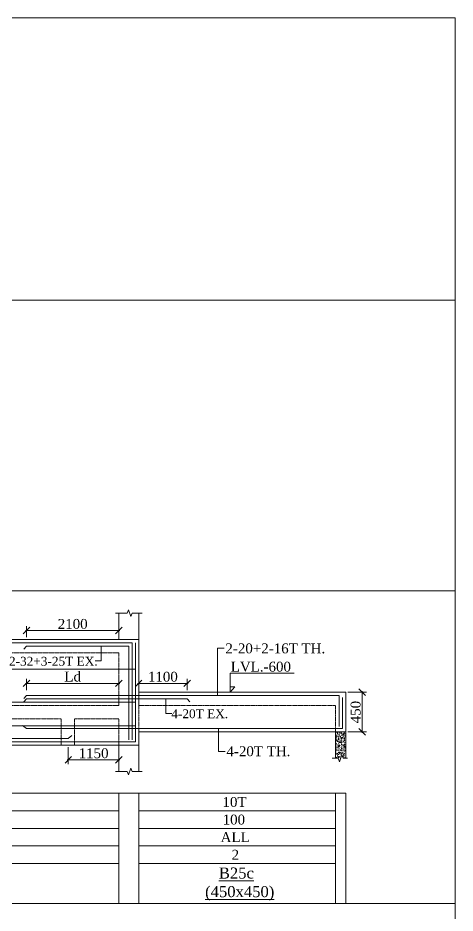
# Model space of a CAD drawing. Header units: millimetres. Extents: x 9781889 to 10654170, y -7832723 to -7608561.
# Drawn here: x 10013508 to 10023447, y -7780567 to -7760218 of the extents above; entities that cross this region are included whole.
import ezdxf
from ezdxf.enums import TextEntityAlignment as Align

# ---------------------------------------------------------------- set-up
doc = ezdxf.new("R2010")
doc.units = ezdxf.units.MM
doc.header["$LTSCALE"] = 10
doc.header["$PDMODE"] = 3
doc.linetypes.add('HIDDEN', pattern=[0.375, 0.25, -0.125])
for name, color, linetype, lineweight in [('LVL', 3, 'Continuous', 0), ('S-CUT OUT LINE', 9, 'Continuous', 0), ('S-DIM L.S.', 7, 'Continuous', 0), ('S-HATCH', 8, 'Continuous', 0), ('S-L.S.SECTION', 5, 'Continuous', 0), ('S-L.S.SLAB LINE', 252, 'HIDDEN', 0), ('S-L.S.STEEL', 1, 'Continuous', 9), ('S-L.S.STEEL 1', 6, 'Continuous', 0), ('S-SECTION MARK', 7, 'Continuous', 0), ('S-SHEET', 251, 'Continuous', 0), ('S-TEXT', 7, 'Continuous', 0), ('S-TEXT L.S. BEAM NO.', 30, 'Continuous', 0), ('S-TEXT. L.S.', 7, 'Continuous', 0)]:
    doc.layers.add(name, color=color, linetype=linetype, lineweight=lineweight)
doc.styles.add('135', font='arial.ttf', dxfattribs={"width": 0.8, "height": 135})
doc.styles.get("Standard").update_dxf_attribs({"font": 'arial.ttf'})
doc.styles.add('TEXT', font='times.ttf')
doc.dimstyles.new('75', dxfattribs={"dimtxt": 135, "dimasz": 90, "dimexe": 0.1, "dimexo": 0.03, "dimgap": 0.09, "dimtad": 1, "dimdec": 0, "dimzin": 0, "dimdsep": 46, "dimtxsty": '135', "dimblk": 'ARCHTICK', "dimcen": 0.09, "dimclrd": 256, "dimclre": 256, "dimclrt": 256, "dimadec": 0, "dimazin": 0, "dimtfac": 1, "dimtdec": 0, "dimtofl": 0, "dimtmove": 1, "dimatfit": 3, "dimldrblk": 'DOTSMALL', "dimfxl": 1, "dimtolj": 1, "dimtzin": 0, "dimlwd": -1, "dimlwe": -1, "dimarcsym": 0})
doc.dimstyles.new('SETU_1', dxfattribs={"dimtxt": 200, "dimasz": 150, "dimexe": 100, "dimexo": 50, "dimgap": 35, "dimtad": 1, "dimdec": 0, "dimzin": 0, "dimdsep": 46, "dimtxsty": 'Standard', "dimblk": 'OBLIQUE', "dimcen": 150, "dimdle": 25, "dimclrd": 256, "dimclre": 7, "dimclrt": 256, "dimadec": 0, "dimazin": 0, "dimtfac": 1, "dimtdec": 0, "dimtofl": 0, "dimtmove": 1, "dimatfit": 3, "dimfxl": 1, "dimtolj": 1, "dimtzin": 0, "dimlwd": -1, "dimlwe": 5, "dimarcsym": 1})

# ---------------------------------------------------------------- blocks, each defined once
blk = doc.blocks.new('_ArchTick')
at = {"color": 0, "linetype": 'ByBlock', "const_width": 0.15}
blk.add_lwpolyline([(-0.5, -0.5), (0.5, 0.5)], dxfattribs=at)
blk = doc.blocks.new('_Oblique')
at = {"color": 0, "linetype": 'ByBlock', "lineweight": -2}
blk.add_line((-0.5, -0.5), (0.5, 0.5), dxfattribs=at)
blk = doc.blocks.new('*D175')
at = {"layer": 'Defpoints', "color": 0, "transparency": 16777216}
for p in [(10020960, -7775548), (10020960, -7776448), (10021335, -7776448)]:
    blk.add_point(p, dxfattribs=at)
at = {"layer": 'S-DIM L.S.', "color": 7, "lineweight": 5, "transparency": 16777216}
for p, q in [((10021010, -7775548), (10021435, -7775548)), ((10021010, -7776448), (10021435, -7776448))]:
    blk.add_line(p, q, dxfattribs=at)
at = {"layer": 'S-DIM L.S.', "transparency": 16777216}
blk.add_line((10021335, -7775523), (10021335, -7776473), dxfattribs=at)
at = {"layer": 'S-DIM L.S.', "transparency": 16777216, "xscale": 150, "yscale": 150, "zscale": 150}
for p, rotation in [((10021335, -7775548), 90), ((10021335, -7776448), 270)]:
    blk.add_blockref('_Oblique', p, dxfattribs=dict(at, rotation=rotation))
at = {"layer": 'S-DIM L.S.', "transparency": 16777216, "insert": (10021186, -7775998), "char_height": 225, "attachment_point": 5, "rotation": 90, "style": 'TEXT'}
blk.add_mtext('\\A1;450', dxfattribs=at)
blk = doc.blocks.new('*D177')
at = {"layer": 'Defpoints', "color": 0, "transparency": 16777216}
for p in [(10015804, -7774145), (10013704, -7774348, 0), (10015804, -7774348, 0)]:
    blk.add_point(p, dxfattribs=at)
at = {"layer": 'S-DIM L.S.', "transparency": 16777216}
blk.add_line((10013679, -7774145), (10015829, -7774145), dxfattribs=at)
at = {"layer": 'S-DIM L.S.', "color": 7, "lineweight": 5, "transparency": 16777216}
for p, q in [((10013704, -7774298), (10013704, -7774045)), ((10015804, -7774298), (10015804, -7774045))]:
    blk.add_line(p, q, dxfattribs=at)
at = {"layer": 'S-DIM L.S.', "transparency": 16777216, "xscale": 150, "yscale": 150, "zscale": 150, "rotation": 180}
blk.add_blockref('_Oblique', (10013704, -7774145), dxfattribs=at)
at = {"layer": 'S-DIM L.S.', "transparency": 16777216, "xscale": 150, "yscale": 150, "zscale": 150}
blk.add_blockref('_Oblique', (10015804, -7774145), dxfattribs=at)
at = {"layer": 'S-DIM L.S.', "transparency": 16777216, "insert": (10014754, -7773995), "char_height": 225, "attachment_point": 5, "style": 'TEXT'}
blk.add_mtext('\\A1;2100', dxfattribs=at)
blk = doc.blocks.new('*D178')
at = {"layer": 'Defpoints', "color": 0, "transparency": 16777216}
for p in [(10016254, -7775345), (10016254, -7775548, 0), (10017354, -7775548, 0)]:
    blk.add_point(p, dxfattribs=at)
at = {"layer": 'S-DIM L.S.', "transparency": 16777216}
blk.add_line((10017379, -7775345), (10016229, -7775345), dxfattribs=at)
at = {"layer": 'S-DIM L.S.', "color": 7, "lineweight": 5, "transparency": 16777216}
for p, q in [((10016254, -7775498), (10016254, -7775245)), ((10017354, -7775498), (10017354, -7775245))]:
    blk.add_line(p, q, dxfattribs=at)
at = {"layer": 'S-DIM L.S.', "transparency": 16777216, "xscale": 150, "yscale": 150, "zscale": 150, "rotation": 180}
blk.add_blockref('_Oblique', (10016254, -7775345), dxfattribs=at)
at = {"layer": 'S-DIM L.S.', "transparency": 16777216, "xscale": 150, "yscale": 150, "zscale": 150}
blk.add_blockref('_Oblique', (10017354, -7775345), dxfattribs=at)
at = {"layer": 'S-DIM L.S.', "transparency": 16777216, "insert": (10016804, -7775195), "char_height": 225, "attachment_point": 5, "style": 'TEXT'}
blk.add_mtext('\\A1;1100', dxfattribs=at)
blk = doc.blocks.new('*D170')
at = {"layer": 'Defpoints', "color": 0, "transparency": 16777216}
for p in [(10014654, -7776748, 0), (10015804, -7776748, 0), (10015804, -7777085)]:
    blk.add_point(p, dxfattribs=at)
at = {"layer": 'S-DIM L.S.', "color": 7, "lineweight": 5, "transparency": 16777216}
for p, q in [((10014654, -7776798), (10014654, -7777185)), ((10015804, -7776798), (10015804, -7777185))]:
    blk.add_line(p, q, dxfattribs=at)
at = {"layer": 'S-DIM L.S.', "transparency": 16777216}
blk.add_line((10014629, -7777085), (10015829, -7777085), dxfattribs=at)
at = {"layer": 'S-DIM L.S.', "transparency": 16777216, "xscale": 150, "yscale": 150, "zscale": 150, "rotation": 180}
blk.add_blockref('_Oblique', (10014654, -7777085), dxfattribs=at)
at = {"layer": 'S-DIM L.S.', "transparency": 16777216, "xscale": 150, "yscale": 150, "zscale": 150}
blk.add_blockref('_Oblique', (10015804, -7777085), dxfattribs=at)
at = {"layer": 'S-DIM L.S.', "transparency": 16777216, "insert": (10015229, -7776935), "char_height": 225, "attachment_point": 5, "style": 'TEXT'}
blk.add_mtext('\\A1;1150', dxfattribs=at)
blk = doc.blocks.new('*D1304')
at = {"layer": 'Defpoints', "color": 0, "transparency": 16777216}
for p in [(10015804, -7775345), (10013704, -7775548, 0), (10015804, -7775548, 0)]:
    blk.add_point(p, dxfattribs=at)
at = {"layer": 'S-DIM L.S.', "transparency": 16777216}
blk.add_line((10013679, -7775345), (10015829, -7775345), dxfattribs=at)
at = {"layer": 'S-DIM L.S.', "color": 7, "lineweight": 5, "transparency": 16777216}
for p, q in [((10013704, -7775498), (10013704, -7775245)), ((10015804, -7775498), (10015804, -7775245))]:
    blk.add_line(p, q, dxfattribs=at)
at = {"layer": 'S-DIM L.S.', "transparency": 16777216, "xscale": 150, "yscale": 150, "zscale": 150, "rotation": 180}
blk.add_blockref('_Oblique', (10013704, -7775345), dxfattribs=at)
at = {"layer": 'S-DIM L.S.', "transparency": 16777216, "xscale": 150, "yscale": 150, "zscale": 150}
blk.add_blockref('_Oblique', (10015804, -7775345), dxfattribs=at)
at = {"layer": 'S-DIM L.S.', "transparency": 16777216, "insert": (10014754, -7775192), "char_height": 225, "attachment_point": 5, "style": 'TEXT'}
blk.add_mtext('\\A1;Ld', dxfattribs=at)

msp = doc.modelspace()

# ---------------------------------------------------------------- hatches: boundary and pattern name
at = {"layer": 'S-HATCH'}
h = msp.add_hatch(dxfattribs=at)
h.set_pattern_fill('AR-CONC', color=256, scale=0.5)
h.set_pattern_definition([(50, (200641.45, -47831.32), (91.0923345, -7.96954277), [9.525, -104.775]), (355, (200641.45, -47831.32), (-17.6217107, 95.5284226), [7.62, -83.8202921]), (100.4514447, (200649.04, -47831.99), (73.47062355, 87.55887596), [8.0950044, -89.0451223]), (46.1842, (200641.45, -47805.92), (135.5395204, -21.021164), [14.2875, -157.1625]), (96.6355576, (200652.75, -47807.67), (118.702067, 123.7130623), [12.1425116, -133.5678041]), (351.1841512, (200641.45, -47805.92), (118.702067, 123.7130623), [11.4299835, -125.729866]), (21, (200654.15, -47812.27), (75.80719563, -51.1325991), [9.525, -104.775]), (326, (200654.15, -47812.27), (30.9010142, 92.09398306), [7.62, -83.82]), (71.451445, (200660.47, -47816.53), (106.70820964, 40.96138444), [8.0950044, -89.0449688]), (37.5, (200641.45, -47831.323), (1.544301625, 42.27751944), [0, -82.804, 0, -85.09, 0, -84.1375]), (7.5, (200641.45, -47831.323), (33.40983126, 50.09028741), [0, -48.514, 0, -80.899, 0, -32.0675]), (327.5, (200613.13, -47831.323), (67.79529758, -2.864372), [0, -31.75, 0, -99.06, 0, -131.445]), (317.5, (200600.43, -47831.32), (74.0645907, 12.71324552), [0, -41.275, 0, -65.786, 0, -93.345])])
h.paths.add_polyline_path([(10020729.9, -7777048.5), (10020845.7, -7777048.5), (10020873.6, -7776971.6), (10020901.6, -7777048.5), (10020959.9, -7777048.5), (10020959.9, -7776448.5), (10020729.9, -7776448.5)])

# ---------------------------------------------------------------- linework, layer by layer
at = {"layer": 'LVL', "linetype": 'Continuous', "elevation": 0}
msp.add_lwpolyline([(10019792.1, -7775115.9), (10018331.2, -7775115.9), (10018331.2, -7775548.5), (10018439.4, -7775426.4), (10018331.2, -7775426.4)], dxfattribs=at)
at = {"layer": 'S-CUT OUT LINE', "color": 5, "elevation": 0}
for points in [[(10016332.3, -7773748.5), (10016103.7, -7773748.5), (10016075.7, -7773825.3), (10016019.8, -7773671.6), (10015991.8, -7773748.5), (10015729, -7773748.5)], [(10016332.3, -7777348.5), (10016103.7, -7777348.5), (10016075.7, -7777271.6), (10016019.8, -7777425.3), (10015991.8, -7777348.5), (10015729, -7777348.5)]]:
    msp.add_lwpolyline(points, dxfattribs=at)
at = {"layer": 'S-CUT OUT LINE', "color": 1, "elevation": 0}
msp.add_lwpolyline([(10020999.3, -7777048.5), (10020901.6, -7777048.5), (10020873.6, -7776971.6), (10020817.7, -7777125.3), (10020789.7, -7777048.5), (10020654.9, -7777048.5)], dxfattribs=at)
at = {"layer": 'S-L.S.SECTION'}
for p, q in [((10015804, -7774348.5), (10015804, -7773748.5)), ((10016254, -7775848.5, 0), (10016254, -7773748.5)), ((10016254, -7774348.5, 0), (9998524, -7774348.5, 0)), ((10020959.9, -7775548.5, 0), (10016254, -7775548.5, 0)), ((10020959.9, -7776448.5, 0), (10020959.9, -7775548.5, 0)), ((10020959.9, -7776448.5, 0), (10020959.9, -7775548.5, 0)), ((10020959.9, -7776448.5, 0), (10016254, -7776448.5, 0)), ((10016254, -7776448.5, 0), (10016254, -7777348.5, 0)), ((10016254, -7776748.5, 0), (10007059, -7776748.5, 0)), ((10015804, -7776748.5, 0), (10015804, -7777348.5, 0))]:
    msp.add_line(p, q, dxfattribs=at)
at = {"layer": 'S-L.S.SECTION', "color": 1}
for p, q in [((10020729.9, -7776448.5, 0), (10020729.9, -7777048.5, 0)), ((10020959.9, -7776448.5, 0), (10020959.9, -7777048.5, 0))]:
    msp.add_line(p, q, dxfattribs=at)
at = {"layer": 'S-L.S.SLAB LINE', "ltscale": 0.3}
for p, q in [((10015803.9, -7774648.5, 0), (10013195.7, -7774648.5, 0)), ((10015803.9, -7774648.5, 0), (10015803.9, -7775848.5, 0)), ((10015803.9, -7775848.5, 0), (10009703.9, -7775848.5, 0)), ((10020729.9, -7775848.5, 0), (10016254, -7775848.5, 0)), ((10016254, -7775848.5, 0), (10016254, -7776448.5, 0)), ((10020729.9, -7775848.5, 0), (10020729.9, -7776448.5, 0)), ((10020729.9, -7775848.5, 0), (10020729.9, -7776448.5, 0)), ((10014492.5, -7776148.5, 0), (10012353.5, -7776148.5, 0)), ((10014492.5, -7776148.5, 0), (10014492.5, -7776748.5, 0)), ((10014792.5, -7776148.5, 0), (10014792.5, -7776748.5, 0)), ((10015803.9, -7776148.5, 0), (10014792.5, -7776148.5, 0)), ((10015803.9, -7776148.5, 0), (10015803.9, -7776748.5, 0))]:
    msp.add_line(p, q, dxfattribs=at)
at = {"layer": 'S-L.S.STEEL'}
for p, q in [((10016107.9, -7774423.5, 0), (9998599, -7774423.5, 0)), ((10016032.9, -7774498.5, 0), (10016032.9, -7776630.7, 0)), ((10016107.9, -7774423.5, 0), (10016107.9, -7776630.7, 0)), ((10016182.9, -7774423.5, 0), (10016182.9, -7776673.5, 0)), ((10017354, -7775698.5, 0), (10017417.2, -7775765.3, 0)), ((10020809.9, -7776324.1, 0), (10020809.9, -7775623.5, 0)), ((10020884.9, -7776373.5, 0), (10020884.9, -7775663, 0)), ((10013614.5, -7776305.2, 0), (10013704, -7776373.5, 0)), ((10020884.9, -7776373.5, 0), (10013704, -7776373.5, 0)), ((10008659.1, -7776598.5, 0), (10014653.9, -7776598.5, 0)), ((10014653.9, -7776598.5, 0), (10014735.9, -7776527.7, 0)), ((10016182.9, -7776673.5, 0), (10007133.2, -7776673.5, 0))]:
    msp.add_line(p, q, dxfattribs=at)
for points in [[(10016032.9, -7774498.5, 0), (10013704, -7774498.5, 0), (10013640.8, -7774565.3, 0)], [(10020809.9, -7775623.5, 0), (10013704, -7775623.5, 0), (10013640.8, -7775690.3, 0)], [(10017354, -7775698.5, 0), (10013704, -7775698.5, 0), (10013640.8, -7775765.3, 0)]]:
    msp.add_polyline3d(points, dxfattribs=at)
at = {"layer": 'S-L.S.STEEL 1'}
for p, q in [((10007133.2, -7775023.5, 0), (10016182.9, -7775023.5, 0)), ((10007133.2, -7775774.2, 0), (10016182.9, -7775774.2, 0)), ((10007133.2, -7776310.7, 0), (10016182.9, -7776310.7, 0))]:
    msp.add_line(p, q, dxfattribs=at)
at = {"layer": 'S-SHEET'}
for p, q in [((9972113, -7766635.9), (10023447.1, -7766635.9)), ((9972113, -7773242.4), (10023447.1, -7773242.4)), ((10020959.9, -7777841, 0), (9998524, -7777841, 0)), ((10015804, -7777841), (10015804, -7780350.2)), ((10016254, -7777841), (10016254, -7780350.2)), ((10020729.9, -7777841, 0), (10020729.9, -7780350.2, 0)), ((10020959.9, -7777841, 0), (10020959.9, -7780350.2, 0)), ((10015804, -7778241, 0), (10007509, -7778241, 0)), ((10020729.9, -7778241, 0), (10016254, -7778241, 0)), ((10015804, -7778641, 0), (10007509, -7778641, 0)), ((10020729.9, -7778641, 0), (10016254, -7778641, 0)), ((10015804, -7779041, 0), (10007509, -7779041, 0)), ((10020729.9, -7779041, 0), (10016254, -7779041, 0)), ((10015804, -7779441, 0), (10007509, -7779441, 0)), ((10020729.9, -7779441, 0), (10016254, -7779441, 0)), ((9972113, -7780350.2), (10023447.1, -7780350.2)), ((10020959.9, -7780350.2, 0), (9998524, -7780350.2))]:
    msp.add_line(p, q, dxfattribs=at)
msp.add_lwpolyline([(9972113, -7760218.1), (10023447.1, -7760218.1), (10023447.1, -7801877.7), (9972113, -7801877.7)], close=True, dxfattribs=at)

# ---------------------------------------------------------------- texts
at = {"layer": 'LVL', "style": 'TEXT'}
msp.add_text('LVL.-600', height=225, dxfattribs=at).set_placement((10018347, -7775077.4, 0))
at = {"layer": 'S-TEXT', "linetype": 'ByBlock', "style": 'TEXT'}
for s, p in [('10T', (10018432.9, -7778041, 0)), ('100', (10018417.6, -7778441, 0)), ('ALL', (10018447.3, -7778841, 0)), ('2', (10018451.4, -7779241, 0))]:
    msp.add_text(s, height=225, dxfattribs=at).set_placement(p, align=Align.MIDDLE_CENTER)
at = {"layer": 'S-TEXT L.S. BEAM NO.', "color": 145, "linetype": 'ByBlock', "style": 'TEXT'}
for s, p in [('%%UB25c', (10018075.4, -7779781.6, 0)), ('%%U(450x450)', (10017764.4, -7780204.6, 0))]:
    msp.add_text(s, height=250, dxfattribs=at).set_placement(p)
at = {"layer": 'S-TEXT. L.S.', "style": 'TEXT'}
for s, height, p in [('2-20+2-16T TH.', 225, (10018225.9, -7774662.2, 0)), ('2-32+3-25T EX.', 200, (10013304.9, -7774941.8, 0)), ('4-20T EX.', 200, (10016995.6, -7776136.4, 0)), ('4-20T TH.', 225, (10018249.1, -7777000.2, 0))]:
    msp.add_text(s, height=height, dxfattribs=at).set_placement(p)

# ---------------------------------------------------------------- dimensions: what is measured, and where the dimension line sits
at = {"layer": 'S-DIM L.S.'}
for base, p1, p2, picture, middle in [((10015804, -7774144.7, 0), (10013704, -7774348.5), (10015804, -7774348.5), '*D177', (10014754, -7773995.2, 0)), ((10015804, -7777084.5, 0), (10014653.9, -7776748.5, 0), (10015804, -7776748.5, 0), '*D170', (10015228.9, -7776935.1, 0))]:
    dim = msp.add_linear_dim(base=base, p1=p1, p2=p2, angle=180, dimstyle='SETU_1', override={"dimtxt": 225, "dimtxsty": 'TEXT'}, dxfattribs=at)
    dim.commit()
    dim.dimension.update_dxf_attribs({"geometry": picture, "text_midpoint": middle})
dim = msp.add_linear_dim(base=(10015803.9, -7775344.7, 0), p1=(10013703.9, -7775548.5, 0), p2=(10015803.9, -7775548.5, 0), angle=180, text='Ld', dimstyle='SETU_1', override={"dimtxt": 225, "dimtxsty": 'TEXT'}, dxfattribs=at)
dim.commit()
dim.dimension.update_dxf_attribs({"geometry": '*D1304', "text_midpoint": (10014753.9, -7775192, 0)})
dim = msp.add_linear_dim(base=(10016254, -7775344.7, 0), p1=(10017354, -7775548.5, 0), p2=(10016254, -7775548.5, 0), dimstyle='SETU_1', override={"dimtxt": 225, "dimtxsty": 'TEXT'}, dxfattribs=at)
dim.commit()
dim.dimension.update_dxf_attribs({"geometry": '*D178', "text_midpoint": (10016804, -7775195.2, 0)})
at = {"layer": 'S-DIM L.S.', "color": 7}
dim = msp.add_linear_dim(base=(10021335, -7776448.5, 0), p1=(10020959.9, -7775548.5, 0), p2=(10020959.9, -7776448.5, 0), angle=90, dimstyle='SETU_1', override={"dimtxt": 225, "dimlfac": 0.5, "dimtxsty": 'TEXT'}, dxfattribs=at)
dim.commit()
dim.dimension.update_dxf_attribs({"geometry": '*D175', "text_midpoint": (10021185.6, -7775998.5, 0)})

# ---------------------------------------------------------------- leaders
at = {"layer": 'S-SECTION MARK'}
for points in [[(10015400.9, -7774498.5, 0), (10015400.9, -7774836.6, 0), (10015261.5, -7774836.6, 0)], [(10018044.3, -7775623.5, 0), (10018044.3, -7774547.1, 0), (10018196.8, -7774547.1, 0)], [(10016867.8, -7775698.5, 0), (10016867.8, -7776030.9, 0), (10017007.2, -7776030.9, 0)], [(10018067.4, -7776373.5, 0), (10018067.4, -7776895.4, 0), (10018220, -7776895.4, 0)]]:
    msp.add_leader(points, dimstyle='75', override={"dimasz": 75}, dxfattribs=at)

doc.saveas('drawing.dxf')
